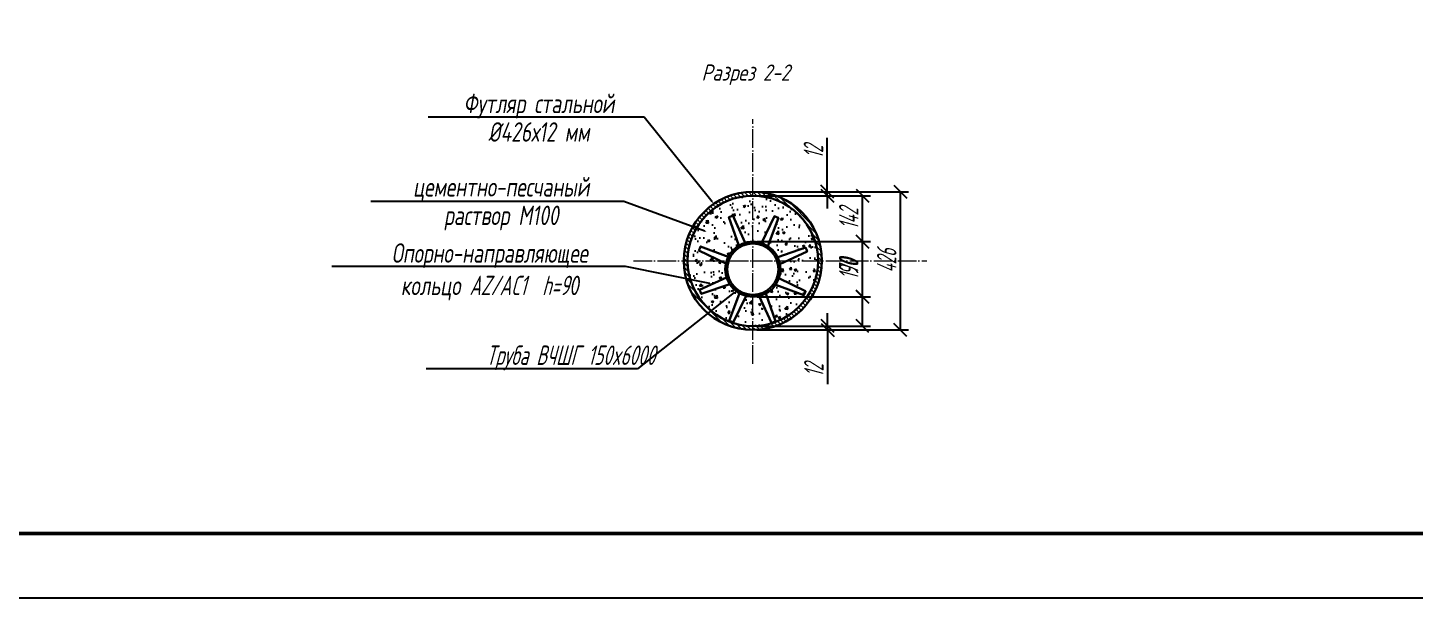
# Model space of a CAD drawing. Header units: metres. Extents: x -30 to 2050, y -904 to 400.
# Drawn here: x 1558.7 to 1772.4, y -20 to 68 of the extents above; entities that cross this region are included whole.
import ezdxf
from ezdxf import colors
from ezdxf.entities.mleader import LeaderData, LeaderLine
from ezdxf.math import Vec2, Vec3

# ---------------------------------------------------------------- set-up
doc = ezdxf.new("R2010")
doc.units = ezdxf.units.M
doc.header["$LTSCALE"] = 0.2
doc.linetypes.add('ACAD_ISO04W100', pattern=[30, 24, -3, 0, -3])
for name, color, linetype, lineweight in [('В1П_Проек.водопровод_текст', 7, 'Continuous', 15), ('МГТ-НВК_Деталировка', 7, 'Continuous', 30), ('МГТ_НВК_переустройство Спецификация', 7, 'Continuous', 18), ('ПС-НВК-Деталировка', 7, 'Continuous', 25)]:
    doc.layers.add(name, color=color, linetype=linetype, lineweight=lineweight)
doc.styles.get("Standard").update_dxf_attribs({"font": 'SPDS.shx', "width": 0.7, "oblique": 15, "height": 3})
doc.styles.add('СПДС_500', font='spds.shx', dxfattribs={"width": 0.9, "oblique": 15, "height": 500})
doc.dimstyles.new('Копия ISO-20', dxfattribs={"dimtxt": 3, "dimasz": 2.5, "dimexe": 1.25, "dimexo": 0.625, "dimtad": 1, "dimlfac": 20, "dimdsep": 46, "dimtxsty": 'Standard', "dimblk": 'OBLIQUE', "dimcen": 2.5, "dimadec": 0, "dimazin": 0, "dimtfac": 1, "dimtmove": 0, "dimatfit": 3, "dimldrblk": 'OBLIQUE', "dimfxl": 1, "dimtvp": 1, "dimarcsym": 0})
pattern_1 = [(135, (-10715.0123, 4194.3793), (-0.336759605, -0.336759605), [])]

# ---------------------------------------------------------------- blocks, each defined once
blk = doc.blocks.new('_OBLIQUE')
at = {"color": 0, "linetype": 'ByBlock', "lineweight": -2}
blk.add_line((0.5, 0.5), (-0.5, -0.5), dxfattribs=at)
blk = doc.blocks.new('*D79')
at = {"layer": 'Defpoints', "color": 0, "transparency": 16777216}
for p in [(1670.46, 22), (1670.46, 21.4), (1681.99, 22)]:
    blk.add_point(p, dxfattribs=at)
at = {"layer": 'МГТ-НВК_Деталировка', "color": 0, "lineweight": -2, "transparency": 16777216}
for p, q in [((1681.99, 22), (1681.99, 24)), ((1671.09, 22), (1683.24, 22)), ((1671.09, 21.4), (1683.24, 21.4)), ((1681.99, 22), (1681.99, 21.4)), ((1681.99, 21.4), (1681.99, 13.01))]:
    blk.add_line(p, q, dxfattribs=at)
at = {"layer": 'МГТ-НВК_Деталировка', "color": 0, "lineweight": -2, "transparency": 16777216, "xscale": 2, "yscale": 2, "zscale": 2}
for p, rotation in [((1681.99, 22), 270), ((1681.99, 21.4), 90)]:
    blk.add_blockref('_OBLIQUE', p, dxfattribs=dict(at, rotation=rotation))
at = {"layer": 'МГТ-НВК_Деталировка', "color": 0, "lineweight": 0, "transparency": 16777216, "insert": (1679.86, 15.16), "char_height": 3, "attachment_point": 5, "rotation": 90}
blk.add_mtext('12', dxfattribs=at)
blk = doc.blocks.new('*D80')
at = {"layer": 'Defpoints', "color": 0, "transparency": 16777216}
for p in [(1670.46, 42.7), (1693.21, 42.7), (1670.46, 21.4)]:
    blk.add_point(p, dxfattribs=at)
at = {"layer": 'МГТ-НВК_Деталировка', "color": 0, "lineweight": -2, "transparency": 16777216}
for p, q in [((1671.09, 42.7), (1694.46, 42.7)), ((1693.21, 21.4), (1693.21, 42.7)), ((1671.09, 21.4), (1694.46, 21.4))]:
    blk.add_line(p, q, dxfattribs=at)
at = {"layer": 'МГТ-НВК_Деталировка', "color": 0, "lineweight": -2, "transparency": 16777216, "xscale": 2, "yscale": 2, "zscale": 2}
for p, rotation in [((1693.21, 42.7), 90), ((1693.21, 21.4), 270)]:
    blk.add_blockref('_OBLIQUE', p, dxfattribs=dict(at, rotation=rotation))
at = {"layer": 'МГТ-НВК_Деталировка', "color": 0, "lineweight": 0, "transparency": 16777216, "insert": (1691.09, 32.05), "char_height": 3, "attachment_point": 5, "rotation": 90}
blk.add_mtext('426', dxfattribs=at)
blk = doc.blocks.new('*D90')
at = {"layer": 'Defpoints', "color": 0, "transparency": 16777216}
for p in [(1670.46, 26.5), (1687.36, 26.5), (1670.46, 22)]:
    blk.add_point(p, dxfattribs=at)
at = {"layer": 'МГТ-НВК_Деталировка', "color": 0, "lineweight": -2, "transparency": 16777216}
for p, q in [((1687.36, 26.5), (1687.36, 33.48)), ((1671.09, 26.5), (1688.61, 26.5)), ((1687.36, 22), (1687.36, 26.5)), ((1671.09, 22), (1688.61, 22))]:
    blk.add_line(p, q, dxfattribs=at)
at = {"layer": 'МГТ-НВК_Деталировка', "color": 0, "lineweight": -2, "transparency": 16777216, "xscale": 2, "yscale": 2, "zscale": 2}
for p, rotation in [((1687.36, 26.5), 90), ((1687.36, 22), 270)]:
    blk.add_blockref('_OBLIQUE', p, dxfattribs=dict(at, rotation=rotation))
at = {"layer": 'МГТ-НВК_Деталировка', "color": 0, "lineweight": 0, "transparency": 16777216, "insert": (1685.24, 30.99), "char_height": 3, "attachment_point": 5, "rotation": 90}
blk.add_mtext('90', dxfattribs=at)
blk = doc.blocks.new('*D91')
at = {"layer": 'Defpoints', "color": 0, "transparency": 16777216}
for p in [(1670.46, 35.01), (1687.36, 35.01), (1670.46, 26.51)]:
    blk.add_point(p, dxfattribs=at)
at = {"layer": 'МГТ-НВК_Деталировка', "color": 0, "lineweight": -2, "transparency": 16777216}
for p, q in [((1671.09, 35.01), (1688.61, 35.01)), ((1687.36, 26.51), (1687.36, 35.01)), ((1671.09, 26.51), (1688.61, 26.51))]:
    blk.add_line(p, q, dxfattribs=at)
at = {"layer": 'МГТ-НВК_Деталировка', "color": 0, "lineweight": -2, "transparency": 16777216, "xscale": 2, "yscale": 2, "zscale": 2}
for p, rotation in [((1687.36, 35.01), 90), ((1687.36, 26.51), 270)]:
    blk.add_blockref('_OBLIQUE', p, dxfattribs=dict(at, rotation=rotation))
at = {"layer": 'МГТ-НВК_Деталировка', "color": 0, "lineweight": 0, "transparency": 16777216, "insert": (1685.24, 30.76), "char_height": 3, "attachment_point": 5, "rotation": 90}
blk.add_mtext('170', dxfattribs=at)
blk = doc.blocks.new('*D92')
at = {"layer": 'Defpoints', "color": 0, "transparency": 16777216}
for p in [(1670.46, 42.1), (1687.36, 42.1), (1670.46, 35.01)]:
    blk.add_point(p, dxfattribs=at)
at = {"layer": 'МГТ-НВК_Деталировка', "color": 0, "lineweight": -2, "transparency": 16777216}
for p, q in [((1671.09, 42.1), (1688.61, 42.1)), ((1687.36, 35.01), (1687.36, 42.1)), ((1671.09, 35.01), (1688.61, 35.01))]:
    blk.add_line(p, q, dxfattribs=at)
at = {"layer": 'МГТ-НВК_Деталировка', "color": 0, "lineweight": -2, "transparency": 16777216, "xscale": 2, "yscale": 2, "zscale": 2}
for p, rotation in [((1687.36, 42.1), 90), ((1687.36, 35.01), 270)]:
    blk.add_blockref('_OBLIQUE', p, dxfattribs=dict(at, rotation=rotation))
at = {"layer": 'МГТ-НВК_Деталировка', "color": 0, "lineweight": 0, "transparency": 16777216, "insert": (1685.24, 38.55), "char_height": 3, "attachment_point": 5, "rotation": 90}
blk.add_mtext('142', dxfattribs=at)
blk = doc.blocks.new('*D93')
at = {"layer": 'Defpoints', "color": 0, "transparency": 16777216}
for p in [(1670.46, 42.7), (1670.46, 42.1), (1681.92, 42.7)]:
    blk.add_point(p, dxfattribs=at)
at = {"layer": 'МГТ-НВК_Деталировка', "color": 0, "lineweight": -2, "transparency": 16777216}
for p, q in [((1681.92, 42.7), (1681.92, 51)), ((1671.09, 42.7), (1683.17, 42.7)), ((1671.09, 42.1), (1683.17, 42.1)), ((1681.92, 42.1), (1681.92, 42.7)), ((1681.92, 42.1), (1681.92, 40.1))]:
    blk.add_line(p, q, dxfattribs=at)
at = {"layer": 'МГТ-НВК_Деталировка', "color": 0, "lineweight": -2, "transparency": 16777216, "xscale": 2, "yscale": 2, "zscale": 2}
for p, rotation in [((1681.92, 42.7), 270), ((1681.92, 42.1), 90)]:
    blk.add_blockref('_OBLIQUE', p, dxfattribs=dict(at, rotation=rotation))
at = {"layer": 'МГТ-НВК_Деталировка', "color": 0, "lineweight": 0, "transparency": 16777216, "insert": (1679.8, 48.85), "char_height": 3, "attachment_point": 5, "rotation": 90}
blk.add_mtext('12', dxfattribs=at)

msp = doc.modelspace()

# ---------------------------------------------------------------- hatches: boundary and pattern name
h = msp.add_hatch()
h.set_pattern_fill('AR-CONC', color=256, scale=0.02)
h.set_pattern_definition([(50, (-81.4446, -22.2392), (3.6436934, -0.3187817), [0.381, -4.191]), (355, (-81.4446, -22.2392), (-0.7048684, 3.821137), [0.3048, -3.352812]), (100.45144, (-81.141, -22.2658), (2.938825, 3.502355), [0.3238, -3.561805]), (46.1842, (-81.4446, -21.2232), (5.421581, -0.840847), [0.5715, -6.2865]), (96.63556, (-80.993, -21.2933), (4.748083, 4.948522), [0.4857, -5.342712]), (351.18415, (-81.4446, -21.223), (4.748083, 4.948522), [0.4572, -5.029195]), (21, (-80.9366, -21.4772), (3.032288, -2.045304), [0.381, -4.191]), (326, (-80.9366, -21.4772), (1.2360406, 3.683759), [0.3048, -3.3528]), (71.45144, (-80.684, -21.6477), (4.2683284, 1.6384554), [0.3238, -3.561799]), (37.5, (-81.4446, -22.2392), (0.0617721, 1.6911008), [0, -3.31216, 0, -3.4036, 0, -3.3655]), (7.5, (-81.4446, -22.2392), (1.3363933, 2.0036115), [0, -1.94056, 0, -3.23596, 0, -1.2827]), (327.5, (-82.5774, -22.2392), (2.7118119, -0.1145749), [0, -1.27, 0, -3.9624, 0, -5.2578]), (317.5, (-83.0854, -22.2392), (2.9625836, 0.5085298), [0, -1.651, 0, -2.63144, 0, -3.7338])])
edge = h.paths.add_edge_path()
edge.add_arc((1670.46154, 32.04803), 10.05, 90, 180)
edge.add_line((1660.41154, 32.04803), (1665.57507, 32.04803))
edge.add_line((1665.57507, 32.04803), (1662.51696, 33.53822))
edge.add_line((1662.51696, 33.53822), (1662.64693, 33.84195))
edge.add_line((1662.64693, 33.84195), (1662.77739, 34.14682))
edge.add_line((1662.77739, 34.14682), (1666.66644, 32.69226))
edge.add_arc((1670.39091, 30.77461), 4.18916, 120.1525453, 152.7570169, ccw=False)
edge.add_line((1668.28668, 34.39694), (1666.99247, 38.26497))
edge.add_line((1666.99247, 38.26497), (1667.30029, 38.3883))
edge.add_line((1667.30029, 38.3883), (1667.60696, 38.51117))
edge.add_line((1667.60696, 38.51117), (1669.3008, 34.84935))
edge.add_arc((1670.46154, 30.76093), 4.25, 90, 105.8497728, ccw=False)
edge.add_line((1670.46154, 35.01093), (1670.46154, 42.09803))
edge = h.paths.add_edge_path()
edge.add_arc((1670.46154, 30.76093), 4.25, 168.0143314, 183.7604295, ccw=False)
edge.add_line((1666.3042, 31.64352), (1665.57507, 32.04803))
edge.add_line((1665.57507, 32.04803), (1660.41154, 32.04803))
edge.add_arc((1670.46154, 32.04803), 10.05, 180, 270)
edge.add_line((1670.46154, 21.99803), (1670.46154, 26.49803))
edge.add_arc((1670.46154, 30.49803), 4, 254.7284246, 270, ccw=False)
edge.add_line((1669.40797, 26.63927), (1667.42249, 22.55296))
edge.add_line((1667.42249, 22.55296), (1667.11762, 22.68341))
edge.add_line((1667.11762, 22.68341), (1666.81389, 22.81338))
edge.add_line((1666.81389, 22.81338), (1668.38318, 27.05379))
edge.add_arc((1670.46154, 30.76093), 4.25, 212.9475765, 240.723313, ccw=False)
edge.add_line((1666.89508, 28.44948), (1662.69414, 27.0301))
edge.add_line((1662.69414, 27.0301), (1662.57127, 27.33677))
edge.add_line((1662.57127, 27.33677), (1662.44794, 27.6446))
edge.add_line((1662.44794, 27.6446), (1666.41682, 29.45604))
edge.add_arc((1670.46154, 30.76093), 4.25, 183.7604295, 197.8804981, ccw=False)
edge = h.paths.add_edge_path()
edge.add_line((1680.51154, 32.04803), (1675.63138, 32.04803))
edge.add_line((1675.63138, 32.04803), (1674.63731, 31.55179))
edge.add_arc((1670.46154, 30.76093), 4.25, -3.7604295, 10.7244005, ccw=False)
edge.add_arc((1670.46154, 30.76093), 4.25, 340.8781468, 356.2395705, ccw=False)
edge.add_line((1674.47705, 29.36872), (1678.40613, 27.45783))
edge.add_line((1678.40613, 27.45783), (1678.27616, 27.1541))
edge.add_line((1678.27616, 27.1541), (1678.1457, 26.84923))
edge.add_line((1678.1457, 26.84923), (1673.97754, 28.37341))
edge.add_arc((1670.46154, 30.76093), 4.25, 297.9743197, 325.8217782, ccw=False)
edge.add_line((1672.45512, 27.00751), (1673.92947, 22.73062))
edge.add_line((1673.92947, 22.73062), (1673.6228, 22.60775))
edge.add_line((1673.6228, 22.60775), (1673.31497, 22.48442))
edge.add_line((1673.31497, 22.48442), (1671.42508, 26.61581))
edge.add_arc((1670.46154, 30.49803), 4, 270, 283.9387714, ccw=False)
edge.add_line((1670.46154, 26.49803), (1670.46154, 21.99803))
edge.add_arc((1670.46154, 32.04803), 10.05, 270, 360)
edge = h.paths.add_edge_path()
edge.add_line((1670.46154, 42.09803), (1670.46154, 35.01093))
edge.add_arc((1670.46154, 30.76093), 4.25, 71.9741044, 90, ccw=False)
edge.add_line((1671.77669, 34.80233), (1673.5006, 38.4431))
edge.add_line((1673.5006, 38.4431), (1673.80547, 38.31264))
edge.add_line((1673.80547, 38.31264), (1674.1092, 38.18267))
edge.add_line((1674.1092, 38.18267), (1672.78745, 34.31799))
edge.add_arc((1670.37775, 30.68741), 4.35749, 26.1031975, 56.4269579, ccw=False)
edge.add_line((1674.2908, 32.60466), (1678.22849, 33.9671))
edge.add_line((1678.22849, 33.9671), (1678.35182, 33.65928))
edge.add_line((1678.35182, 33.65928), (1678.47469, 33.35261))
edge.add_line((1678.47469, 33.35261), (1675.63138, 32.04803))
edge.add_line((1675.63138, 32.04803), (1680.51154, 32.04803))
edge.add_arc((1670.46154, 32.04803), 10.05, 0, 90)
at = {"layer": 'ПС-НВК-Деталировка', "lineweight": 0}
h = msp.add_hatch(dxfattribs=at)
h.set_pattern_fill('ANSI31', color=256, scale=0.15, angle=90, style=0)
h.set_pattern_definition(pattern_1)
edge = h.paths.add_edge_path(flags=17)
edge.add_line((1670.46154, 42.09803), (1670.46154, 42.69803))
edge.add_arc((1670.46154, 32.04803), 10.65, 90, 180)
edge.add_line((1659.81154, 32.04803), (1660.41154, 32.04803))
edge.add_arc((1670.46154, 32.04803), 10.05, 90, 180, ccw=False)
edge = h.paths.add_edge_path()
edge.add_line((1670.46154, 42.69803), (1670.46154, 42.09803))
edge.add_arc((1670.46154, 32.04803), 10.05, 0, 90, ccw=False)
edge.add_arc((1670.46154, 32.04803), 10.05, -90, 0, ccw=False)
edge.add_line((1670.46154, 21.99803), (1670.46154, 21.39803))
edge.add_arc((1670.46154, 32.04803), 10.65, 270, 360)
edge.add_arc((1670.46154, 32.04803), 10.65, 0, 90)
edge = h.paths.add_edge_path()
edge.add_arc((1670.46154, 32.04803), 10.05, 180, 270, ccw=False)
edge.add_arc((1670.46154, 32.04803), 10.05, 90, 180, ccw=False)
edge.add_line((1670.46154, 42.09803), (1670.46154, 42.69803))
edge.add_arc((1670.46154, 32.04803), 10.65, 90, 180)
edge.add_arc((1670.46154, 32.04803), 10.65, 180, 270)
edge.add_line((1670.46154, 21.39803), (1670.46154, 21.99803))
h = msp.add_hatch(dxfattribs=at)
h.set_pattern_fill('ANSI31', color=256, scale=0.15, angle=90, style=0)
h.set_pattern_definition(pattern_1)
edge = h.paths.add_edge_path()
edge.add_line((1670.46154, 42.09803), (1670.46154, 42.69803))
edge.add_arc((1670.46154, 32.04803), 10.65, 90, 180)
edge.add_arc((1670.46154, 32.04803), 10.65, 180, 270)
edge.add_line((1670.46154, 21.39803), (1670.46154, 21.79803))
edge.add_arc((1670.32341, 31.71454), 9.91747, 178.0729843, 270.7980714, ccw=False)
edge.add_arc((1670.46154, 32.04803), 10.05, 90, 180, ccw=False)

# ---------------------------------------------------------------- linework, layer by layer
at = {"color": 0}
msp.add_lwpolyline([(-30, 400), (2050, 400), (2050, -20), (-30, -20)], close=True, dxfattribs=at)
at = {"color": 7, "linetype": 'Continuous', "lineweight": 50}
msp.add_lwpolyline([(2045, -10), (-10, -10), (-10, 395), (2045, 395)], close=True, dxfattribs=at)
at = {"color": 251, "linetype": 'ACAD_ISO04W100', "lineweight": 0, "ltscale": 0.6}
for points in [[(1670.46154, 16.17004), (1670.46154, 53.91874)], [(1652.08555, 32.04803), (1697.26535, 32.04803)]]:
    msp.add_lwpolyline(points, dxfattribs=at)
at = {"layer": 'ПС-НВК-Деталировка', "lineweight": 30}
for points in [[(1668.28227, 34.40967), (1666.77097, 38.7776), (1667.07879, 38.90093), (1667.38546, 39.0238), (1669.3008, 34.84935)], [(1671.77669, 34.80233), (1673.77973, 38.92479), (1674.0846, 38.79433), (1674.38833, 38.66436), (1672.77821, 34.32402)], [(1666.66644, 32.69226), (1662.40875, 34.27725), (1662.27829, 33.97237), (1662.14832, 33.66864), (1666.3042, 31.64352)], [(1674.2908, 32.60466), (1678.5842, 34.09018), (1678.70753, 33.78235), (1678.8304, 33.47568), (1674.63731, 31.55179)], [(1666.41682, 29.45604), (1662.25965, 27.55436), (1662.38298, 27.24653), (1662.50585, 26.93986), (1666.89324, 28.45231)], [(1673.97925, 28.37592), (1678.32485, 26.75821), (1678.45531, 27.06308), (1678.58527, 27.36682), (1674.47705, 29.36872)], [(1669.40797, 26.63927), (1667.42249, 22.55296), (1667.11762, 22.68341), (1666.81389, 22.81338), (1668.38629, 27.05205)], [(1671.42508, 26.61581), (1673.31497, 22.48442), (1673.6228, 22.60775), (1673.92947, 22.73062), (1672.45512, 27.00751)]]:
    msp.add_lwpolyline(points, dxfattribs=at)
for centre, radius in [((1670.46154, 32.04803), 10.65), ((1670.46154, 32.04803), 10.05), ((1670.46154, 30.76093), 4.25), ((1670.46154, 30.76093), 3.95)]:
    msp.add_circle(centre, radius, dxfattribs=at)

# ---------------------------------------------------------------- texts
at = {"layer": 'МГТ_НВК_переустройство Спецификация', "oblique": 15}
msp.add_text('Разрез 2-2', height=2.5, dxfattribs=at).set_placement((1662.542, 59.84157))

# ---------------------------------------------------------------- dimensions: what is measured, and where the dimension line sits
at = {"layer": 'МГТ-НВК_Деталировка', "lineweight": 0}
for base, p1, p2, picture, middle in [((1681.92009, 42.69803), (1670.46154, 42.09803), (1670.46154, 42.69803), '*D93', (1679.79509, 48.84839)), ((1693.21082, 42.69803), (1670.46154, 21.39803), (1670.46154, 42.69803), '*D80', (1691.08582, 32.04803)), ((1687.36341, 35.01093), (1670.46154, 26.51093), (1670.46154, 35.01093), '*D91', (1685.23841, 30.76093)), ((1687.36341, 26.49806), (1670.46154, 21.99803), (1670.46154, 26.49806), '*D90', (1685.23841, 30.99101))]:
    dim = msp.add_linear_dim(base=base, p1=p1, p2=p2, angle=90, dimstyle='Копия ISO-20', override={"dimasz": 2}, dxfattribs=at)
    dim.commit()
    dim.dimension.update_dxf_attribs({"geometry": picture, "text_midpoint": middle})
dim = msp.add_linear_dim(base=(1687.36341, 42.09803), p1=(1670.46154, 35.01093), p2=(1670.46154, 42.09803), angle=90, text='142', dimstyle='Копия ISO-20', override={"dimasz": 2}, dxfattribs=at)
dim.commit()
dim.dimension.update_dxf_attribs({"geometry": '*D92', "text_midpoint": (1685.23841, 38.55448)})
dim = msp.add_linear_dim(base=(1681.98766, 21.99803), p1=(1670.46154, 21.39803), p2=(1670.46154, 21.99803), angle=90, dimstyle='Копия ISO-20', override={"dimasz": 2}, dxfattribs=at)
dim.commit()
dim.dimension.update_dxf_attribs({"geometry": '*D79', "text_midpoint": (1681.98766, 15.1636), "dimtype": 160})

# ---------------------------------------------------------------- leaders
at = {"layer": 'В1П_Проек.водопровод_текст'}
ml = msp.add_multileader_mtext('Standard', dxfattribs=at)
ml.set_content('{\\Q10;Футляр стальной \\P%%C426х12 мм }', color=7, style='СПДС_500')
ml.set_leader_properties()
ml.build(insert=Vec2(0, 0))
ml.multileader.update_dxf_attribs({"text_left_attachment_type": 6, "text_right_attachment_type": 6, "dogleg_length": 0, "arrow_head_size": 0.4})
ctx = ml.context
ctx.base_point, ctx.char_height, ctx.arrow_head_size, ctx.landing_gap_size, ctx.plane_origin = Vec3(1621.25311, 54.23033), 3, 0.4, 1, Vec3(1586.84684, 98.29698)
ctx.left_attachment, ctx.right_attachment, ctx.text_align_type = 6, 6, 1
notes = []
notes.append((ctx, [(1, (1, 1, 0), (1653.73116, 54.23033), (-1, 0), 0, [(0, [(1664.45394, 40.84184)], 0, [])])]))
ctx.mtext.insert, ctx.mtext.alignment, ctx.mtext.line_spacing_factor = Vec3(1637.49214, 57.83033), 2, 0.88
ml = msp.add_multileader_mtext('Standard', dxfattribs=at)
ml.set_content('{\\Q10;цементно-песчаный \\Pраствор М100 }', color=7, style='СПДС_500')
ml.set_leader_properties()
ml.build(insert=Vec2(0, 0))
ml.multileader.update_dxf_attribs({"text_left_attachment_type": 6, "text_right_attachment_type": 6, "dogleg_length": 0, "arrow_head_size": 0.4})
ctx = ml.context
ctx.base_point, ctx.char_height, ctx.arrow_head_size, ctx.landing_gap_size, ctx.plane_origin = Vec3(1612.76394, 41.21657), 3, 0.4, 1, Vec3(1586.61906, 92.19902)
ctx.left_attachment, ctx.right_attachment, ctx.text_align_type = 6, 6, 1
notes.append((ctx, [(1, (1, 1, 0), (1650.59269, 41.21657), (-1, 0), 0, [(0, [(1663.41335, 36.46938)], 0, [])])]))
ctx.mtext.insert, ctx.mtext.alignment, ctx.mtext.line_spacing_factor = Vec3(1631.67831, 44.96657), 2, 0.88
ml = msp.add_multileader_mtext('Standard', dxfattribs=at)
ml.set_content('\\pxsm1;{\\Q10;Опорно-направляющее \\P\\ps*;кольцо \\Q15;\\W0.8;AZ/AC1  h=9\\Q10;\\W0.9;0 }', color=7, style='СПДС_500')
ml.set_leader_properties()
ml.build(insert=Vec2(0, 0))
ml.multileader.update_dxf_attribs({"text_left_attachment_type": 6, "text_right_attachment_type": 6, "dogleg_length": 0, "arrow_head_size": 0.4})
ctx = ml.context
ctx.base_point, ctx.char_height, ctx.arrow_head_size, ctx.landing_gap_size, ctx.plane_origin = Vec3(1608.98918, 31.15915), 3, 0.4, 1, Vec3(1578.63667, 93.12113)
ctx.left_attachment, ctx.right_attachment, ctx.text_align_type = 6, 6, 1
notes.append((ctx, [(1, (1, 1, 0), (1650.84697, 31.15915), (-1, 0), 0, [(0, [(1664.21205, 28.45158)], 0, [])])]))
ctx.mtext.insert, ctx.mtext.alignment, ctx.mtext.line_spacing_factor = Vec3(1629.91807, 34.75915), 2, 0.88
ml = msp.add_multileader_mtext('Standard', dxfattribs=at)
ml.set_content('{\\Q15;\\W0.8;Труба ВЧШГ 150x6000\\W0.7; }', color=7, style='СПДС_500')
ml.set_leader_properties()
ml.build(insert=Vec2(0, 0))
ml.multileader.update_dxf_attribs({"text_left_attachment_type": 6, "text_right_attachment_type": 6, "dogleg_length": 0, "arrow_head_size": 0.4})
ctx = ml.context
ctx.base_point, ctx.char_height, ctx.arrow_head_size, ctx.landing_gap_size, ctx.plane_origin = Vec3(1632.10379, 15.39522), 3, 0.4, 1, Vec3(-233.95111, 772.18018)
ctx.left_attachment, ctx.right_attachment, ctx.text_align_type = 6, 6, 1
notes.append((ctx, [(0, (1, 1, 0), (1652.66764, 15.39522), (-1, 0), 0, [(0, [(1667.87275, 27.39037)], 0, [])])]))
ctx.mtext.insert, ctx.mtext.width, ctx.mtext.defined_height, ctx.mtext.alignment, ctx.mtext.line_spacing_factor = Vec3(1642.38572, 18.99522), 31.2292438, 8.48461, 2, 0.88
for ctx, leaders in notes:
    for number, flags, end, landing, length, lines in leaders:
        leader = LeaderData()
        leader.index, (leader.has_last_leader_line, leader.has_dogleg_vector, leader.attachment_direction) = number, flags
        leader.last_leader_point, leader.dogleg_vector, leader.dogleg_length = Vec3(end), Vec3(landing), length
        for number, points, colour, breaks in lines:
            line = LeaderLine()
            line.index, line.vertices, line.color, line.breaks = number, Vec3.list(points), colors.encode_raw_color(colour), breaks
            leader.lines.append(line)
        ctx.leaders.append(leader)

doc.saveas('drawing.dxf')
